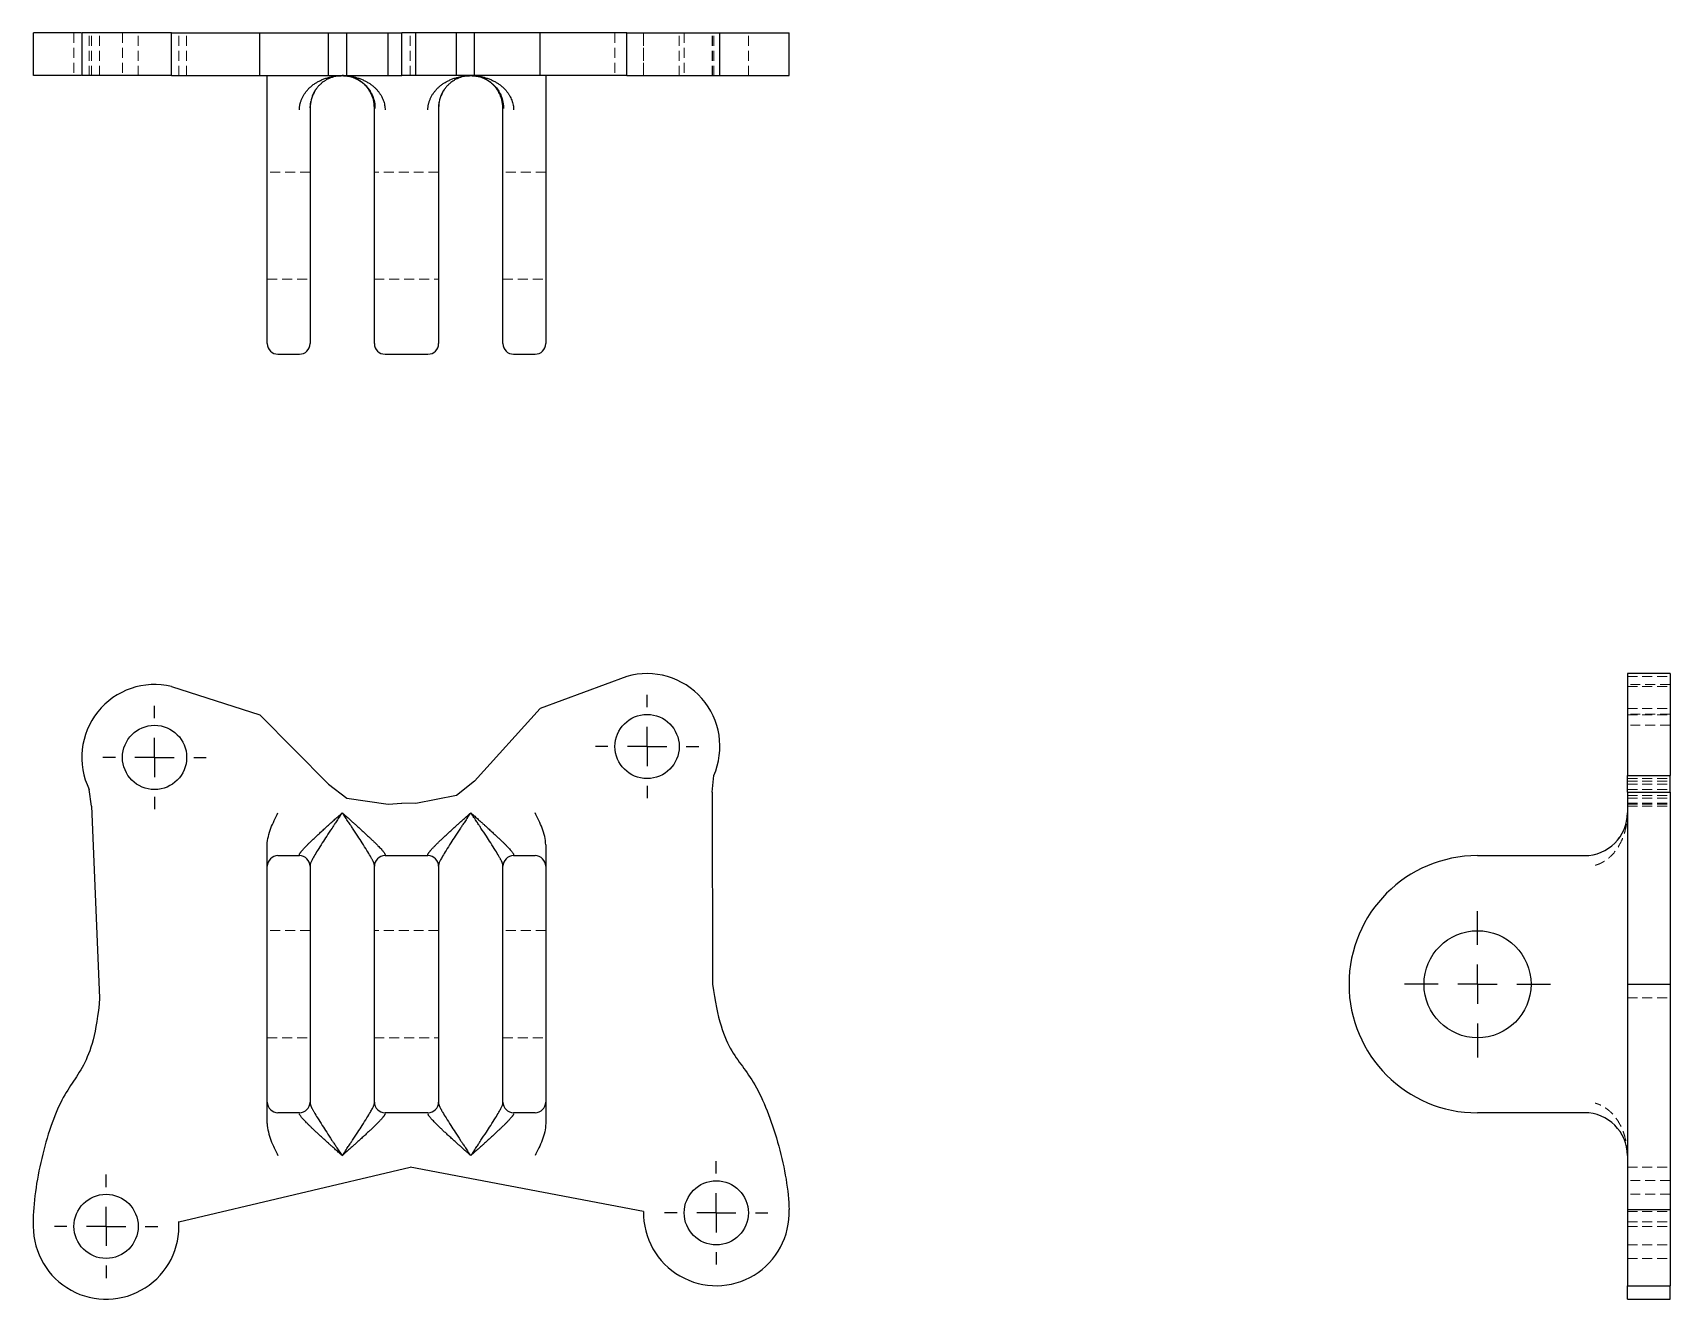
# Model space of a CAD drawing. Header units: millimetres. Extents: x 35 to 243, y 17 to 178.
import ezdxf

# ---------------------------------------------------------------- set-up
doc = ezdxf.new("R2010")
doc.units = ezdxf.units.MM
doc.linetypes.add('HIDDEN', pattern=[1.905, 1.27, -0.635])
doc.layers.add('10', color=7, linetype='Continuous')

# ---------------------------------------------------------------- blocks, each defined once
blk = doc.blocks.new('SW_CENTERMARKSYMBOL_0')
at = {"layer": '10', "color": 0}
for p, q in [((0, 5), (0, 6.59)), ((0, 0), (0, 2.5)), ((-5, 0), (-6.59, 0)), ((0, 0), (-2.5, 0)), ((0, 0), (0, -2.5)), ((0, 0), (2.5, 0)), ((5, 0), (6.59, 0)), ((0, -5), (0, -6.59))]:
    blk.add_line(p, q, dxfattribs=at)
blk = doc.blocks.new('SW_CENTERMARKSYMBOL_1')
at = {"layer": '10', "color": 0}
for p, q in [((0, 5), (0, 6.59)), ((0, 0), (0, 2.5)), ((-5, 0), (-6.59, 0)), ((0, 0), (-2.5, 0)), ((0, 0), (0, -2.5)), ((0, 0), (2.5, 0)), ((5, 0), (6.59, 0)), ((0, -5), (0, -6.59))]:
    blk.add_line(p, q, dxfattribs=at)
blk = doc.blocks.new('SW_CENTERMARKSYMBOL_2')
at = {"layer": '10', "color": 0}
for p, q in [((0, 5), (0, 6.59)), ((0, 0), (0, 2.5)), ((-5, 0), (-6.59, 0)), ((0, 0), (-2.5, 0)), ((0, 0), (0, -2.5)), ((0, 0), (2.5, 0)), ((5, 0), (6.59, 0)), ((0, -5), (0, -6.59))]:
    blk.add_line(p, q, dxfattribs=at)
blk = doc.blocks.new('SW_CENTERMARKSYMBOL_3')
at = {"layer": '10', "color": 0}
for p, q in [((0, 5), (0, 6.59)), ((0, 0), (0, 2.5)), ((-5, 0), (-6.59, 0)), ((0, 0), (-2.5, 0)), ((0, 0), (0, -2.5)), ((0, 0), (2.5, 0)), ((5, 0), (6.59, 0)), ((0, -5), (0, -6.59))]:
    blk.add_line(p, q, dxfattribs=at)
blk = doc.blocks.new('SW_CENTERMARKSYMBOL_4')
at = {"layer": '10', "color": 0}
for p, q in [((0, 5), (0, 9.32)), ((0, 0), (0, 2.5)), ((-5, 0), (-9.32, 0)), ((0, 0), (-2.5, 0)), ((0, 0), (0, -2.5)), ((0, 0), (2.5, 0)), ((5, 0), (9.32, 0)), ((0, -5), (0, -9.32))]:
    blk.add_line(p, q, dxfattribs=at)

msp = doc.modelspace()

# ---------------------------------------------------------------- linework, layer by layer
at = {"color": 7, "linetype": 'HIDDEN', "lineweight": 18}
for p, q in [((34.83, 173.01), (34.83, 178.47)), ((40.02, 178.47), (40.02, 173.01)), ((41.96, 173.01), (41.96, 178.47)), ((42.25, 173.01), (42.25, 178.47)), ((43.3, 173.01), (43.3, 178.47)), ((46.2, 178.47), (46.2, 173.01)), ((48.21, 173.01), (48.21, 178.47)), ((53.38, 173.01), (53.38, 178.47)), ((53.4, 173.01), (53.4, 178.47)), ((54.39, 173.01), (54.39, 178.47)), ((82.86, 173.01), (82.86, 178.47)), ((108.97, 178.47), (108.97, 173.01)), ((112.61, 173.01), (112.61, 178.47)), ((112.61, 178.47), (112.61, 173.01)), ((117.16, 173.01), (117.16, 178.47)), ((117.8, 178.47), (117.8, 173.01)), ((121.38, 173.01), (121.38, 178.47)), ((121.42, 173.01), (121.42, 178.47)), ((121.58, 173.01), (121.58, 178.47)), ((125.99, 173.01), (125.99, 178.47)), ((71.77, 172.21), (71.72, 172.16)), ((88.15, 172.21), (88.1, 172.16)), ((70.12, 160.73), (64.66, 160.73)), ((86.5, 160.73), (78.31, 160.73)), ((100.15, 160.73), (94.69, 160.73)), ((64.66, 147.08), (70.12, 147.08)), ((78.31, 147.08), (86.5, 147.08)), ((94.69, 147.08), (100.15, 147.08)), ((238.01, 96.48), (243.47, 96.48)), ((243.47, 95.45), (238.01, 95.45)), ((238.01, 95.19), (243.47, 95.19)), ((238.01, 92.4), (243.47, 92.4)), ((243.47, 91.66), (238.01, 91.66)), ((238.01, 91.61), (243.47, 91.61)), ((243.47, 90.27), (238.01, 90.27)), ((238.01, 83.47), (243.47, 83.47)), ((238.01, 83.16), (243.47, 83.16)), ((238.01, 82.75), (243.47, 82.75)), ((238.01, 82.09), (243.47, 82.09)), ((238.01, 82.08), (243.47, 82.08)), ((238.01, 81.31), (243.47, 81.31)), ((238.01, 81), (243.47, 81)), ((238.01, 80.35), (243.47, 80.35)), ((238.01, 80.3), (243.47, 80.3)), ((238.01, 80.22), (243.47, 80.22)), ((238.01, 79.98), (243.47, 79.98)), ((70.12, 64.11), (64.66, 64.11)), ((86.5, 64.11), (78.31, 64.11)), ((100.15, 64.11), (94.69, 64.11)), ((238.01, 55.55), (243.47, 55.55)), ((64.66, 50.46), (70.12, 50.46)), ((78.31, 50.46), (86.5, 50.46)), ((94.69, 50.46), (100.15, 50.46)), ((238.01, 33.96), (243.47, 33.96)), ((243.47, 32.26), (238.01, 32.26)), ((243.47, 30.53), (238.01, 30.53)), ((238.01, 28.35), (243.47, 28.35)), ((238.01, 27.03), (243.47, 27.03)), ((238.01, 26.44), (243.47, 26.44)), ((238.01, 24.07), (243.47, 24.07)), ((238.01, 22.34), (243.47, 22.34))]:
    msp.add_line(p, q, dxfattribs=at)
at = {"color": 7, "linetype": 'Continuous', "lineweight": 25}
for p, q in [((41.02, 178.47), (41.02, 173.01)), ((52.47, 178.47), (41.02, 178.47)), ((52.47, 173.01), (52.47, 178.47)), ((52.47, 178.47), (63.71, 178.47)), ((63.71, 173.01), (63.71, 178.47)), ((63.71, 178.47), (72.45, 178.47)), ((72.45, 173.01), (72.45, 178.47)), ((72.45, 178.47), (74.82, 178.47)), ((74.82, 173.01), (74.82, 178.47)), ((74.82, 178.47), (80.06, 178.47)), ((80.06, 173.01), (80.06, 178.47)), ((80.06, 178.47), (81.83, 178.47)), ((81.83, 173.01), (81.83, 178.47)), ((83.6, 178.47), (81.83, 178.47)), ((83.6, 173.01), (83.6, 178.47)), ((88.8, 178.47), (83.6, 178.47)), ((88.8, 173.01), (88.8, 178.47)), ((91.09, 178.47), (88.8, 178.47)), ((91.09, 173.01), (91.09, 178.47)), ((99.43, 178.47), (91.09, 178.47)), ((99.43, 173.01), (99.43, 178.47)), ((110.49, 178.47), (99.43, 178.47)), ((110.49, 173.01), (110.49, 178.47)), ((110.49, 178.47), (122.35, 178.47)), ((122.35, 173.01), (122.35, 178.47)), ((131.17, 173.01), (131.17, 178.47)), ((131.18, 173.01), (131.18, 178.47)), ((52.47, 173.01), (41.02, 173.01)), ((52.47, 173.01), (63.71, 173.01)), ((63.71, 173.01), (72.45, 173.01)), ((64.66, 167.55), (64.66, 173.01)), ((72.45, 173.01), (74.82, 173.01)), ((74.32, 173.01), (74.22, 173.01)), ((75.37, 172.83), (74.4, 173.01)), ((74.82, 173.01), (80.06, 173.01)), ((80.06, 173.01), (81.83, 173.01)), ((83.6, 173.01), (81.83, 173.01)), ((88.8, 173.01), (83.6, 173.01)), ((91.09, 173.01), (88.8, 173.01)), ((90.69, 173.01), (90.6, 173.01)), ((91.75, 172.83), (90.78, 173.01)), ((99.43, 173.01), (91.09, 173.01)), ((110.49, 173.01), (99.43, 173.01)), ((100.15, 173.01), (100.15, 167.55)), ((110.49, 173.01), (122.35, 173.01)), ((64.66, 153.91), (64.66, 167.55)), ((70.12, 168.92), (70.12, 167.55)), ((70.12, 167.55), (70.12, 153.91)), ((78.31, 167.55), (78.31, 168.92)), ((78.31, 153.91), (78.31, 167.55)), ((86.5, 168.92), (86.5, 167.55)), ((86.5, 167.55), (86.5, 153.91)), ((94.69, 167.55), (94.69, 168.92)), ((94.69, 153.91), (94.69, 167.55)), ((100.15, 167.55), (100.15, 153.91)), ((64.66, 138.89), (64.66, 153.91)), ((70.12, 153.91), (70.12, 138.89)), ((78.31, 138.89), (78.31, 153.91)), ((86.5, 153.91), (86.5, 138.89)), ((94.69, 138.89), (94.69, 153.91)), ((100.15, 153.91), (100.15, 138.89)), ((66.03, 137.53), (68.76, 137.53)), ((79.68, 137.53), (85.14, 137.53)), ((96.06, 137.53), (98.79, 137.53)), ((110.49, 96.48), (99.43, 92.4)), ((243.47, 96.84), (238.01, 96.84)), ((238.01, 96.84), (238.01, 83.86)), ((243.47, 96.84), (243.47, 83.86)), ((52.47, 95.19), (63.71, 91.61)), ((99.43, 92.4), (91.09, 83.16)), ((63.71, 91.61), (72.45, 82.75)), ((121.38, 81.73), (121.58, 83.86)), ((238.01, 83.86), (243.47, 83.86)), ((238.01, 81.73), (238.01, 83.86)), ((243.47, 81.73), (243.47, 83.86)), ((42.25, 79.98), (41.96, 82.09)), ((72.45, 82.75), (74.82, 81)), ((91.09, 83.16), (88.8, 81.31)), ((121.38, 81.73), (121.42, 57.29)), ((238.01, 81.73), (243.47, 81.73)), ((238.01, 81.73), (238.01, 57.29)), ((243.47, 81.73), (243.47, 57.29)), ((42.25, 79.98), (43.3, 55.55)), ((74.82, 81), (80.06, 80.22)), ((80.06, 80.22), (81.83, 80.35)), ((83.6, 80.3), (81.83, 80.35)), ((88.8, 81.31), (83.6, 80.3)), ((64.66, 72.3), (64.66, 75.03)), ((66.03, 73.66), (68.76, 73.66)), ((79.68, 73.66), (85.14, 73.66)), ((96.06, 73.66), (98.79, 73.66)), ((100.15, 75.03), (100.15, 72.3)), ((218.91, 73.66), (232.55, 73.66)), ((233.65, 73.77), (233.93, 73.86)), ((64.66, 42.27), (64.66, 72.3)), ((70.12, 72.43), (70.12, 72.3)), ((70.12, 72.3), (70.12, 42.27)), ((78.31, 72.3), (78.31, 72.43)), ((78.31, 42.27), (78.31, 72.3)), ((86.5, 72.43), (86.5, 72.3)), ((86.5, 72.3), (86.5, 42.27)), ((94.69, 72.3), (94.69, 72.43)), ((94.69, 42.27), (94.69, 72.3)), ((100.15, 72.3), (100.15, 42.27)), ((238.01, 57.29), (243.47, 57.29)), ((64.66, 39.54), (64.66, 42.27)), ((70.12, 42.27), (70.12, 42.13)), ((78.31, 42.13), (78.31, 42.27)), ((86.5, 42.27), (86.5, 42.13)), ((94.69, 42.13), (94.69, 42.27)), ((100.15, 42.27), (100.15, 39.54)), ((68.76, 40.9), (66.03, 40.9)), ((85.14, 40.9), (79.68, 40.9)), ((98.79, 40.9), (96.06, 40.9)), ((232.55, 40.9), (218.91, 40.9)), ((237.16, 38.38), (237.05, 38.54)), ((53.38, 27.03), (82.86, 33.96)), ((112.61, 28.35), (82.86, 33.96)), ((238.01, 28.57), (243.47, 28.57)), ((238.01, 28.57), (238.01, 18.88)), ((243.47, 28.57), (243.47, 18.88)), ((238.01, 18.88), (243.47, 18.88)), ((238.01, 17.16), (238.01, 18.88)), ((243.47, 17.16), (243.47, 18.88)), ((238.01, 17.16), (243.47, 17.16))]:
    msp.add_line(p, q, dxfattribs=at)
at = {"color": 7, "linetype": 'HIDDEN', "lineweight": 18, "flags": 128}
for points in [[(70.6, 170.84), (70.56, 170.77), (70.56, 170.76), (70.56, 170.76), (70.56, 170.76), (70.56, 170.76), (70.56, 170.76), (70.56, 170.76), (70.56, 170.76), (70.56, 170.76), (70.56, 170.76)], [(86.98, 170.84), (86.94, 170.77), (86.94, 170.76), (86.94, 170.76), (86.94, 170.76), (86.94, 170.76), (86.94, 170.76), (86.94, 170.76), (86.94, 170.76), (86.94, 170.76), (86.94, 170.76)]]:
    msp.add_lwpolyline(points, dxfattribs=at)
at = {"color": 7, "linetype": 'Continuous', "lineweight": 25}
for centre, radius in [((50.3, 86.17), 4.09), ((113.07, 87.56), 4.09), ((218.91, 57.28), 6.82), ((121.89, 28.16), 4.09), ((44.12, 26.44), 4.09)]:
    msp.add_circle(centre, radius, dxfattribs=at)
for centre, radius, start, end in [((66.03, 138.89), 1.36, 180, 270), ((68.76, 138.89), 1.36, 270, 0), ((79.68, 138.89), 1.36, 180, 270), ((85.14, 138.89), 1.36, 270, 0), ((96.06, 138.89), 1.36, 180, 270), ((98.79, 138.89), 1.36, 270, 0), ((113.07, 87.56), 9.28, 336.4656, 106.1009), ((50.3, 86.17), 9.28, 76.4405, 206.0757), ((232.55, 79.12), 5.46, 270, 0), ((66.03, 72.3), 1.36, 90, 180), ((68.76, 72.3), 1.36, 0, 90), ((79.68, 72.3), 1.36, 90, 180), ((85.14, 72.3), 1.36, 0, 90), ((96.06, 72.3), 1.36, 90, 180), ((98.79, 72.3), 1.36, 0, 90), ((218.91, 57.28), 16.38, 90, 270), ((66.03, 42.27), 1.36, 180, 270), ((68.76, 42.27), 1.36, 270, 0), ((79.68, 42.27), 1.36, 180, 270), ((85.14, 42.27), 1.36, 270, 0), ((96.06, 42.27), 1.36, 180, 270), ((98.79, 42.27), 1.36, 270, 0), ((232.55, 35.45), 5.46, 0, 90), ((121.89, 28.16), 9.28, 178.8602, 2.5414), ((44.12, 26.44), 9.28, 180, 3.6811)]:
    msp.add_arc(centre, radius, start, end, dxfattribs=at)
for points, knots in [([(34.83, 178.47), (34.83, 177.87), (34.83, 176.66), (34.83, 174.83), (34.83, 173.62), (34.83, 173.01)], [0, 0, 0, 0, 0.334116, 0.666222, 1, 1, 1, 1]), ([(40.94, 178.47), (40.66, 178.47), (40, 178.47), (38.89, 178.47), (37.86, 178.47), (37.06, 178.47), (36.35, 178.47), (35.73, 178.47), (35.24, 178.47), (34.88, 178.47), (34.86, 178.47), (34.85, 178.47)], [0, 0, 0, 0, 0.074474, 0.181773, 0.288901, 0.399328, 0.509809, 0.637412, 0.765011, 0.895058, 1, 1, 1, 1]), ([(122.4, 178.47), (122.44, 178.47), (122.63, 178.47), (123.12, 178.47), (123.97, 178.47), (125.14, 178.47), (126.36, 178.47), (127.48, 178.47), (128.38, 178.47), (129.19, 178.47), (129.92, 178.47), (130.53, 178.47), (131.01, 178.47), (131.12, 178.47), (131.17, 178.47)], [0, 0, 0, 0, 0.01686, 0.088925, 0.159985, 0.232161, 0.318841, 0.405384, 0.49459, 0.583841, 0.686925, 0.790004, 0.895061, 1, 1, 1, 1]), ([(40.94, 173.01), (40.66, 173.01), (40, 173.01), (38.89, 173.01), (37.86, 173.01), (37.06, 173.01), (36.35, 173.01), (35.73, 173.01), (35.24, 173.01), (34.88, 173.01), (34.86, 173.01), (34.85, 173.01)], [0, 0, 0, 0, 0.0744717, 0.1817675, 0.2888931, 0.3993162, 0.5097941, 0.6373941, 0.7649894, 0.8950324, 1, 1, 1, 1]), ([(68.76, 168.65), (68.76, 168.7), (68.76, 168.81), (68.77, 168.98), (68.8, 169.15), (68.83, 169.32), (68.86, 169.49), (68.91, 169.65), (68.96, 169.82), (69.03, 169.99), (69.1, 170.15), (69.18, 170.32), (69.27, 170.48), (69.37, 170.64), (69.47, 170.79), (69.59, 170.95), (69.71, 171.1), (69.84, 171.25), (69.98, 171.4), (70.13, 171.54), (70.28, 171.67), (70.45, 171.81), (70.62, 171.93), (70.86, 172.09), (71.17, 172.27), (71.56, 172.47), (72, 172.64), (72.4, 172.77), (72.8, 172.87), (73.2, 172.94), (73.68, 173), (74.03, 173.01), (74.22, 173.01)], [0, 0, 0, 0, 0.018021, 0.036277, 0.054809, 0.073656, 0.092858, 0.112448, 0.132462, 0.15293, 0.173883, 0.195347, 0.217349, 0.239912, 0.263058, 0.286807, 0.311179, 0.336191, 0.361859, 0.388199, 0.415223, 0.442945, 0.471377, 0.500529, 0.556669, 0.616966, 0.681458, 0.750172, 0.79488, 0.851419, 0.919793, 1, 1, 1, 1]), ([(73.81, 172.99), (73.74, 172.98), (73.57, 172.97), (73.34, 172.92), (73.11, 172.86), (72.86, 172.78), (72.57, 172.67), (72.24, 172.51), (71.95, 172.33), (71.65, 172.11), (71.36, 171.86), (71.07, 171.55), (70.83, 171.23), (70.53, 170.73), (70.21, 170.01), (70.15, 169.27), (70.12, 168.92)], [0, 0, 0, 0, 0.047246, 0.101386, 0.148092, 0.187365, 0.262476, 0.332687, 0.398019, 0.458498, 0.534186, 0.604508, 0.66959, 0.729591, 0.873873, 1, 1, 1, 1]), ([(74.22, 173.01), (74.44, 173), (74.89, 172.98), (75.54, 172.82), (76.16, 172.56), (76.74, 172.2), (77.26, 171.75), (77.7, 171.2), (78.05, 170.58), (78.3, 169.84), (78.39, 169.23), (78.38, 168.87), (78.38, 168.83)], [0, 0, 0, 0, 0.11956, 0.238476, 0.35556, 0.469715, 0.580097, 0.685633, 0.784771, 0.876694, 0.988856, 1, 1, 1, 1]), ([(74.22, 173.01), (74.31, 173.01), (74.48, 173.01), (74.72, 173), (74.95, 172.98), (75.16, 172.95), (75.36, 172.92), (75.54, 172.89), (75.7, 172.85), (75.84, 172.82), (76.09, 172.75), (76.44, 172.64), (76.87, 172.47), (77.27, 172.27), (77.63, 172.06), (77.96, 171.83), (78.26, 171.59), (78.53, 171.33), (78.77, 171.06), (78.98, 170.77), (79.17, 170.48), (79.32, 170.19), (79.45, 169.88), (79.55, 169.58), (79.62, 169.27), (79.67, 168.96), (79.67, 168.75), (79.68, 168.65)], [0, 0, 0, 0, 0.037103, 0.071871, 0.104303, 0.134401, 0.162164, 0.187592, 0.210685, 0.231444, 0.249869, 0.318553, 0.383038, 0.443352, 0.499531, 0.552421, 0.60292, 0.651102, 0.697054, 0.740876, 0.78268, 0.8226, 0.860786, 0.897412, 0.932673, 0.966788, 1, 1, 1, 1]), ([(75.42, 172.83), (75.34, 172.85), (75.12, 172.92), (74.72, 172.99), (74.4, 173.01), (74.22, 173.01)], [0, 0, 0, 0, 0.192994, 0.555012, 1, 1, 1, 1]), ([(78.31, 168.92), (78.29, 169.27), (78.25, 169.74), (78.09, 170.26), (77.96, 170.58), (77.8, 170.91), (77.6, 171.23), (77.36, 171.55), (77.08, 171.86), (76.8, 172.1), (76.55, 172.29), (76.32, 172.44), (76.1, 172.56), (75.96, 172.62), (75.9, 172.65)], [0, 0, 0, 0, 0.171846, 0.234435, 0.300084, 0.36905, 0.450759, 0.539429, 0.635275, 0.738469, 0.803831, 0.873443, 0.947325, 1, 1, 1, 1]), ([(85.14, 168.65), (85.14, 168.7), (85.14, 168.81), (85.15, 168.98), (85.17, 169.15), (85.2, 169.32), (85.24, 169.49), (85.29, 169.65), (85.34, 169.82), (85.41, 169.99), (85.48, 170.15), (85.56, 170.32), (85.65, 170.48), (85.74, 170.64), (85.85, 170.79), (85.96, 170.95), (86.09, 171.1), (86.22, 171.25), (86.36, 171.4), (86.5, 171.54), (86.66, 171.67), (86.83, 171.81), (87, 171.93), (87.23, 172.09), (87.55, 172.27), (87.94, 172.47), (88.38, 172.64), (88.78, 172.77), (89.18, 172.87), (89.57, 172.94), (90.06, 173), (90.41, 173.01), (90.6, 173.01)], [0, 0, 0, 0, 0.018021, 0.036277, 0.054809, 0.073656, 0.092858, 0.112448, 0.132462, 0.15293, 0.173883, 0.195347, 0.217349, 0.239912, 0.263058, 0.286807, 0.311179, 0.336191, 0.361859, 0.388199, 0.415223, 0.442945, 0.471377, 0.500529, 0.556669, 0.616966, 0.681458, 0.750172, 0.79488, 0.851419, 0.919793, 1, 1, 1, 1]), ([(90.19, 172.99), (90.12, 172.98), (89.95, 172.97), (89.71, 172.92), (89.49, 172.86), (89.24, 172.78), (88.94, 172.67), (88.62, 172.51), (88.32, 172.33), (88.03, 172.11), (87.74, 171.86), (87.45, 171.55), (87.21, 171.23), (86.91, 170.73), (86.59, 170.01), (86.53, 169.27), (86.5, 168.92)], [0, 0, 0, 0, 0.047246, 0.101386, 0.148092, 0.187365, 0.262476, 0.332687, 0.398019, 0.458498, 0.534186, 0.604508, 0.66959, 0.729591, 0.873873, 1, 1, 1, 1]), ([(90.6, 173.01), (90.82, 173), (91.26, 172.98), (91.92, 172.82), (92.54, 172.56), (93.12, 172.2), (93.64, 171.75), (94.08, 171.2), (94.43, 170.58), (94.68, 169.84), (94.77, 169.23), (94.76, 168.87), (94.76, 168.83)], [0, 0, 0, 0, 0.11956, 0.238476, 0.35556, 0.469715, 0.580097, 0.685633, 0.784771, 0.876694, 0.988856, 1, 1, 1, 1]), ([(90.6, 173.01), (90.68, 173.01), (90.85, 173.01), (91.1, 173), (91.33, 172.98), (91.54, 172.95), (91.74, 172.92), (91.91, 172.89), (92.08, 172.85), (92.22, 172.82), (92.47, 172.75), (92.82, 172.64), (93.25, 172.47), (93.65, 172.27), (94.01, 172.06), (94.34, 171.83), (94.64, 171.59), (94.91, 171.33), (95.15, 171.06), (95.36, 170.77), (95.55, 170.48), (95.7, 170.19), (95.83, 169.88), (95.93, 169.58), (96, 169.27), (96.05, 168.96), (96.05, 168.75), (96.06, 168.65)], [0, 0, 0, 0, 0.037103, 0.071871, 0.104303, 0.134401, 0.162164, 0.187592, 0.210685, 0.231444, 0.249869, 0.318553, 0.383038, 0.443352, 0.499531, 0.552421, 0.60292, 0.651102, 0.697054, 0.740876, 0.78268, 0.8226, 0.860786, 0.897412, 0.932673, 0.966788, 1, 1, 1, 1]), ([(91.8, 172.83), (91.72, 172.85), (91.5, 172.92), (91.1, 172.99), (90.78, 173.01), (90.6, 173.01)], [0, 0, 0, 0, 0.192994, 0.555012, 1, 1, 1, 1]), ([(94.69, 168.92), (94.67, 169.27), (94.63, 169.74), (94.47, 170.26), (94.34, 170.58), (94.18, 170.91), (93.98, 171.23), (93.74, 171.55), (93.46, 171.86), (93.18, 172.1), (92.93, 172.29), (92.7, 172.44), (92.48, 172.56), (92.33, 172.62), (92.27, 172.65)], [0, 0, 0, 0, 0.1718459, 0.2344347, 0.3000843, 0.3690501, 0.4507595, 0.5394291, 0.6352751, 0.7384686, 0.8038309, 0.8734431, 0.9473246, 1, 1, 1, 1]), ([(122.4, 173.01), (122.44, 173.01), (122.63, 173.01), (123.12, 173.01), (123.97, 173.01), (125.14, 173.01), (126.36, 173.01), (127.48, 173.01), (128.38, 173.01), (129.19, 173.01), (129.92, 173.01), (130.53, 173.01), (131.01, 173.01), (131.12, 173.01), (131.17, 173.01)], [0, 0, 0, 0, 0.01686, 0.088925, 0.159985, 0.232161, 0.318841, 0.405384, 0.49459, 0.583841, 0.686925, 0.790004, 0.895061, 1, 1, 1, 1]), ([(77.88, 170.76), (77.88, 170.76), (77.88, 170.76), (77.88, 170.76), (77.88, 170.76), (77.88, 170.76), (77.88, 170.76), (77.87, 170.76), (77.87, 170.77), (77.86, 170.8), (77.84, 170.82), (77.84, 170.84)], [0, 0, 0, 0, 0.000118, 0.000213, 0.000344, 0.001255, 0.002807, 0.015298, 0.107941, 0.336446, 1, 1, 1, 1]), ([(64.66, 75.03), (64.66, 75.39), (64.72, 75.75), (64.88, 76.46), (64.99, 76.8), (65.25, 77.48), (65.4, 77.81), (65.7, 78.47), (65.87, 78.8), (66.03, 79.12)], [0, 0, 0, 0, 0.25, 0.25, 0.5, 0.5, 0.75, 0.75, 1, 1, 1, 1]), ([(68.76, 73.77), (68.76, 73.78), (68.76, 73.81), (68.77, 73.85), (68.8, 73.9), (68.83, 73.95), (68.86, 74.01), (68.91, 74.08), (68.96, 74.15), (69.03, 74.23), (69.1, 74.32), (69.18, 74.41), (69.27, 74.51), (69.37, 74.61), (69.47, 74.73), (69.59, 74.84), (69.71, 74.97), (69.84, 75.1), (69.98, 75.24), (70.13, 75.38), (70.28, 75.54), (70.45, 75.69), (70.62, 75.86), (70.86, 76.08), (71.17, 76.37), (71.56, 76.73), (72, 77.13), (72.4, 77.5), (72.8, 77.85), (73.2, 78.21), (73.68, 78.64), (74.03, 78.95), (74.22, 79.12)], [0, 0, 0, 0, 0.018021, 0.036277, 0.054809, 0.073656, 0.092858, 0.112448, 0.132462, 0.15293, 0.173883, 0.195347, 0.217349, 0.239912, 0.263058, 0.286807, 0.311179, 0.336191, 0.361859, 0.388199, 0.415223, 0.442945, 0.471377, 0.500529, 0.556669, 0.616966, 0.681458, 0.750172, 0.79488, 0.851419, 0.919793, 1, 1, 1, 1]), ([(74.22, 79.12), (74.15, 79.01), (74.01, 78.81), (73.81, 78.51), (73.62, 78.24), (73.45, 77.98), (73.3, 77.75), (73.16, 77.54), (73.03, 77.35), (72.72, 76.88), (72.26, 76.19), (71.64, 75.23), (71.09, 74.36), (70.71, 73.73), (70.49, 73.34), (70.38, 73.13), (70.29, 72.94), (70.21, 72.78), (70.16, 72.64), (70.13, 72.52), (70.13, 72.46), (70.12, 72.43)], [0, 0, 0, 0, 0.0405954, 0.0785111, 0.1137473, 0.1463041, 0.1761815, 0.2033798, 0.2278991, 0.2497397, 0.383751, 0.4997708, 0.6343645, 0.7496442, 0.789799, 0.8282904, 0.8652239, 0.900719, 0.9349103, 0.9679484, 1, 1, 1, 1]), ([(74.22, 79.12), (74.31, 79.04), (74.48, 78.89), (74.72, 78.67), (74.95, 78.47), (75.16, 78.28), (75.36, 78.1), (75.54, 77.94), (75.7, 77.8), (75.84, 77.67), (76.09, 77.44), (76.44, 77.13), (76.87, 76.73), (77.27, 76.37), (77.63, 76.03), (77.96, 75.72), (78.26, 75.44), (78.53, 75.17), (78.77, 74.93), (78.98, 74.71), (79.17, 74.51), (79.32, 74.33), (79.45, 74.18), (79.55, 74.05), (79.62, 73.93), (79.67, 73.84), (79.67, 73.79), (79.68, 73.77)], [0, 0, 0, 0, 0.037103, 0.071871, 0.104303, 0.134401, 0.162164, 0.187592, 0.210685, 0.231444, 0.249869, 0.318553, 0.383038, 0.443352, 0.499531, 0.552421, 0.60292, 0.651102, 0.697054, 0.740876, 0.78268, 0.8226, 0.860786, 0.897412, 0.932673, 0.966788, 1, 1, 1, 1]), ([(78.31, 72.43), (78.31, 72.45), (78.31, 72.48), (78.3, 72.54), (78.28, 72.61), (78.26, 72.68), (78.23, 72.77), (78.19, 72.86), (78.14, 72.96), (78.09, 73.07), (78.03, 73.18), (77.96, 73.31), (77.89, 73.44), (77.71, 73.76), (77.35, 74.36), (76.8, 75.23), (76.18, 76.19), (75.67, 76.94), (75.27, 77.56), (74.97, 78), (74.61, 78.53), (74.36, 78.92), (74.22, 79.12)], [0, 0, 0, 0, 0.018586, 0.037483, 0.056728, 0.076352, 0.096387, 0.116863, 0.137808, 0.159246, 0.181203, 0.203701, 0.226759, 0.250399, 0.365626, 0.500264, 0.616232, 0.750287, 0.796617, 0.853679, 0.921473, 1, 1, 1, 1]), ([(85.14, 73.77), (85.14, 73.78), (85.14, 73.81), (85.15, 73.85), (85.17, 73.9), (85.2, 73.95), (85.24, 74.01), (85.29, 74.08), (85.34, 74.15), (85.41, 74.23), (85.48, 74.32), (85.56, 74.41), (85.65, 74.51), (85.74, 74.61), (85.85, 74.73), (85.96, 74.84), (86.09, 74.97), (86.22, 75.1), (86.36, 75.24), (86.5, 75.38), (86.66, 75.54), (86.83, 75.69), (87, 75.86), (87.23, 76.08), (87.55, 76.37), (87.94, 76.73), (88.38, 77.13), (88.78, 77.5), (89.18, 77.85), (89.57, 78.21), (90.06, 78.64), (90.41, 78.95), (90.6, 79.12)], [0, 0, 0, 0, 0.018021, 0.036277, 0.054809, 0.073656, 0.092858, 0.112448, 0.132462, 0.15293, 0.173883, 0.195347, 0.217349, 0.239912, 0.263058, 0.286807, 0.311179, 0.336191, 0.361859, 0.388199, 0.415223, 0.442945, 0.471377, 0.500529, 0.556669, 0.616966, 0.681458, 0.750172, 0.79488, 0.851419, 0.919793, 1, 1, 1, 1]), ([(90.6, 79.12), (90.53, 79.01), (90.39, 78.81), (90.19, 78.51), (90, 78.24), (89.83, 77.98), (89.68, 77.75), (89.54, 77.54), (89.41, 77.35), (89.1, 76.88), (88.64, 76.19), (88.02, 75.23), (87.46, 74.36), (87.09, 73.73), (86.87, 73.34), (86.76, 73.13), (86.66, 72.94), (86.59, 72.78), (86.54, 72.64), (86.51, 72.52), (86.5, 72.46), (86.5, 72.43)], [0, 0, 0, 0, 0.0405954, 0.0785111, 0.1137473, 0.1463041, 0.1761815, 0.2033798, 0.2278991, 0.2497397, 0.383751, 0.4997708, 0.6343645, 0.7496442, 0.789799, 0.8282904, 0.8652239, 0.900719, 0.9349103, 0.9679484, 1, 1, 1, 1]), ([(90.6, 79.12), (90.68, 79.04), (90.85, 78.89), (91.1, 78.67), (91.33, 78.47), (91.54, 78.28), (91.74, 78.1), (91.91, 77.94), (92.08, 77.8), (92.22, 77.67), (92.47, 77.44), (92.82, 77.13), (93.25, 76.73), (93.65, 76.37), (94.01, 76.03), (94.34, 75.72), (94.64, 75.44), (94.91, 75.17), (95.15, 74.93), (95.36, 74.71), (95.55, 74.51), (95.7, 74.33), (95.83, 74.18), (95.93, 74.05), (96, 73.93), (96.05, 73.84), (96.05, 73.79), (96.06, 73.77)], [0, 0, 0, 0, 0.037103, 0.071871, 0.104303, 0.134401, 0.162164, 0.187592, 0.210685, 0.231444, 0.249869, 0.318553, 0.383038, 0.443352, 0.499531, 0.552421, 0.60292, 0.651102, 0.697054, 0.740876, 0.78268, 0.8226, 0.860786, 0.897412, 0.932673, 0.966788, 1, 1, 1, 1]), ([(94.69, 72.43), (94.69, 72.45), (94.69, 72.48), (94.68, 72.54), (94.66, 72.61), (94.64, 72.68), (94.6, 72.77), (94.57, 72.86), (94.52, 72.96), (94.47, 73.07), (94.41, 73.18), (94.34, 73.31), (94.27, 73.44), (94.09, 73.76), (93.73, 74.36), (93.18, 75.23), (92.56, 76.19), (92.05, 76.94), (91.64, 77.56), (91.35, 78), (90.99, 78.53), (90.73, 78.92), (90.6, 79.12)], [0, 0, 0, 0, 0.018586, 0.037483, 0.056728, 0.076352, 0.096387, 0.116863, 0.137808, 0.159246, 0.181203, 0.203701, 0.226759, 0.250399, 0.365626, 0.500264, 0.616232, 0.750287, 0.796617, 0.853679, 0.921473, 1, 1, 1, 1]), ([(100.15, 75.03), (100.15, 75.39), (100.1, 75.75), (99.94, 76.46), (99.82, 76.8), (99.57, 77.48), (99.42, 77.81), (99.11, 78.47), (98.95, 78.8), (98.79, 79.12)], [0, 0, 0, 0, 0.25, 0.25, 0.5, 0.5, 0.75, 0.75, 1, 1, 1, 1]), ([(236.65, 75.52), (236.67, 75.53), (236.75, 75.63), (236.89, 75.8), (237, 75.95), (237.05, 76.03)], [0, 0, 0, 0, 0.116959, 0.550852, 1, 1, 1, 1]), ([(121.42, 57.29), (122.01, 52.78), (123.31, 49.32), (125.4, 46.61), (127.56, 43.51), (130.11, 36.74), (131.12, 30.96), (131.17, 28.57)], [0, 0, 0, 0, 0.25, 0.375, 0.5, 0.75, 1, 1, 1, 1]), ([(238.01, 57.29), (238.01, 52.78), (238.01, 49.32), (238.01, 46.61), (238.01, 43.51), (238.01, 36.74), (238.01, 30.96), (238.01, 28.57)], [0, 0, 0, 0, 0.25, 0.375, 0.5, 0.75, 1, 1, 1, 1]), ([(243.47, 57.29), (243.47, 52.78), (243.47, 49.32), (243.47, 46.61), (243.47, 43.51), (243.47, 36.74), (243.47, 30.96), (243.47, 28.57)], [0, 0, 0, 0, 0.25, 0.375, 0.5, 0.75, 1, 1, 1, 1]), ([(43.3, 55.55), (42.91, 51.03), (41.76, 47.51), (39.8, 44.72), (37.77, 41.52), (35.53, 34.64), (34.77, 28.82), (34.83, 26.44)], [0, 0, 0, 0, 0.25, 0.375, 0.5, 0.75, 1, 1, 1, 1]), ([(70.12, 42.13), (70.12, 42.12), (70.13, 42.08), (70.14, 42.02), (70.15, 41.96), (70.18, 41.88), (70.21, 41.8), (70.25, 41.71), (70.29, 41.61), (70.35, 41.5), (70.41, 41.38), (70.47, 41.26), (70.55, 41.13), (70.73, 40.8), (71.09, 40.21), (71.64, 39.34), (72.26, 38.38), (72.76, 37.62), (73.17, 37.01), (73.47, 36.56), (73.82, 36.03), (74.08, 35.65), (74.22, 35.45)], [0, 0, 0, 0, 0.018586, 0.037483, 0.056728, 0.076352, 0.096387, 0.116863, 0.137808, 0.159246, 0.181203, 0.203701, 0.226759, 0.250399, 0.365626, 0.500264, 0.616232, 0.750287, 0.796617, 0.853679, 0.921473, 1, 1, 1, 1]), ([(74.22, 35.45), (74.29, 35.55), (74.43, 35.76), (74.63, 36.05), (74.81, 36.33), (74.98, 36.58), (75.14, 36.82), (75.28, 37.03), (75.41, 37.22), (75.72, 37.69), (76.18, 38.38), (76.8, 39.34), (77.35, 40.21), (77.73, 40.84), (77.94, 41.22), (78.06, 41.43), (78.15, 41.62), (78.22, 41.79), (78.27, 41.93), (78.31, 42.04), (78.31, 42.1), (78.31, 42.13)], [0, 0, 0, 0, 0.040595, 0.078511, 0.113747, 0.146304, 0.176182, 0.20338, 0.227899, 0.24974, 0.383751, 0.499771, 0.634364, 0.749644, 0.789799, 0.82829, 0.865224, 0.900719, 0.93491, 0.967948, 1, 1, 1, 1]), ([(86.5, 42.13), (86.5, 42.12), (86.5, 42.08), (86.51, 42.02), (86.53, 41.96), (86.56, 41.88), (86.59, 41.8), (86.63, 41.71), (86.67, 41.61), (86.72, 41.5), (86.78, 41.38), (86.85, 41.26), (86.92, 41.13), (87.11, 40.8), (87.46, 40.21), (88.02, 39.34), (88.64, 38.38), (89.14, 37.62), (89.55, 37.01), (89.85, 36.56), (90.2, 36.03), (90.46, 35.65), (90.6, 35.45)], [0, 0, 0, 0, 0.018586, 0.037483, 0.056728, 0.076352, 0.096387, 0.116863, 0.137808, 0.159246, 0.181203, 0.203701, 0.226759, 0.250399, 0.365626, 0.500264, 0.616232, 0.750287, 0.796617, 0.853679, 0.921473, 1, 1, 1, 1]), ([(90.6, 35.45), (90.67, 35.55), (90.81, 35.76), (91.01, 36.05), (91.19, 36.33), (91.36, 36.58), (91.52, 36.82), (91.66, 37.03), (91.78, 37.22), (92.09, 37.69), (92.56, 38.38), (93.18, 39.34), (93.73, 40.21), (94.11, 40.84), (94.32, 41.22), (94.44, 41.43), (94.53, 41.62), (94.6, 41.79), (94.65, 41.93), (94.69, 42.04), (94.69, 42.1), (94.69, 42.13)], [0, 0, 0, 0, 0.0405954, 0.0785111, 0.1137473, 0.1463041, 0.1761815, 0.2033798, 0.2278991, 0.2497397, 0.383751, 0.4997708, 0.6343645, 0.7496442, 0.789799, 0.8282904, 0.8652239, 0.900719, 0.9349103, 0.9679484, 1, 1, 1, 1]), ([(74.22, 35.45), (74.13, 35.52), (73.96, 35.68), (73.72, 35.9), (73.49, 36.1), (73.27, 36.29), (73.08, 36.47), (72.9, 36.63), (72.74, 36.77), (72.59, 36.9), (72.34, 37.12), (72, 37.44), (71.56, 37.83), (71.17, 38.2), (70.81, 38.53), (70.48, 38.84), (70.18, 39.13), (69.91, 39.39), (69.67, 39.64), (69.45, 39.86), (69.27, 40.06), (69.11, 40.23), (68.98, 40.39), (68.88, 40.52), (68.81, 40.63), (68.77, 40.73), (68.76, 40.77), (68.76, 40.79)], [0, 0, 0, 0, 0.037103, 0.071871, 0.104303, 0.134401, 0.162164, 0.187592, 0.210685, 0.231444, 0.249869, 0.318553, 0.383038, 0.443352, 0.499531, 0.552421, 0.60292, 0.651102, 0.697054, 0.740876, 0.78268, 0.8226, 0.860786, 0.897412, 0.932673, 0.966788, 1, 1, 1, 1]), ([(79.68, 40.79), (79.68, 40.78), (79.68, 40.76), (79.66, 40.72), (79.64, 40.67), (79.61, 40.61), (79.57, 40.55), (79.53, 40.49), (79.47, 40.41), (79.41, 40.33), (79.34, 40.25), (79.26, 40.16), (79.17, 40.06), (79.07, 39.95), (78.96, 39.84), (78.85, 39.72), (78.73, 39.6), (78.6, 39.46), (78.46, 39.33), (78.31, 39.18), (78.15, 39.03), (77.99, 38.87), (77.82, 38.71), (77.58, 38.49), (77.27, 38.2), (76.87, 37.83), (76.44, 37.44), (76.03, 37.07), (75.64, 36.72), (75.24, 36.36), (74.76, 35.93), (74.41, 35.61), (74.22, 35.45)], [0, 0, 0, 0, 0.018021, 0.036277, 0.054809, 0.073656, 0.092858, 0.112448, 0.132462, 0.15293, 0.173883, 0.195347, 0.217349, 0.239912, 0.263058, 0.286807, 0.311179, 0.336191, 0.361859, 0.388199, 0.415223, 0.442945, 0.471377, 0.500529, 0.556669, 0.616966, 0.681458, 0.750172, 0.79488, 0.851419, 0.919793, 1, 1, 1, 1]), ([(90.6, 35.45), (90.51, 35.52), (90.34, 35.68), (90.09, 35.9), (89.86, 36.1), (89.65, 36.29), (89.46, 36.47), (89.28, 36.63), (89.12, 36.77), (88.97, 36.9), (88.72, 37.12), (88.38, 37.44), (87.94, 37.83), (87.55, 38.2), (87.18, 38.53), (86.86, 38.84), (86.56, 39.13), (86.29, 39.39), (86.05, 39.64), (85.83, 39.86), (85.65, 40.06), (85.49, 40.23), (85.36, 40.39), (85.26, 40.52), (85.19, 40.63), (85.15, 40.73), (85.14, 40.77), (85.14, 40.79)], [0, 0, 0, 0, 0.037103, 0.071871, 0.104303, 0.134401, 0.162164, 0.187592, 0.210685, 0.231444, 0.249869, 0.318553, 0.383038, 0.443352, 0.499531, 0.552421, 0.60292, 0.651102, 0.697054, 0.740876, 0.78268, 0.8226, 0.860786, 0.897412, 0.932673, 0.966788, 1, 1, 1, 1]), ([(96.06, 40.79), (96.06, 40.78), (96.05, 40.76), (96.04, 40.72), (96.02, 40.67), (95.99, 40.61), (95.95, 40.55), (95.91, 40.49), (95.85, 40.41), (95.79, 40.33), (95.71, 40.25), (95.63, 40.16), (95.55, 40.06), (95.45, 39.95), (95.34, 39.84), (95.23, 39.72), (95.11, 39.6), (94.98, 39.46), (94.84, 39.33), (94.69, 39.18), (94.53, 39.03), (94.37, 38.87), (94.19, 38.71), (93.96, 38.49), (93.65, 38.2), (93.25, 37.83), (92.82, 37.44), (92.41, 37.07), (92.02, 36.72), (91.62, 36.36), (91.14, 35.93), (90.79, 35.61), (90.6, 35.45)], [0, 0, 0, 0, 0.018021, 0.036277, 0.054809, 0.073656, 0.092858, 0.112448, 0.132462, 0.15293, 0.173883, 0.195347, 0.217349, 0.239912, 0.263058, 0.286807, 0.311179, 0.336191, 0.361859, 0.388199, 0.415223, 0.442945, 0.471377, 0.500529, 0.556669, 0.616966, 0.681458, 0.750172, 0.79488, 0.851419, 0.919793, 1, 1, 1, 1]), ([(64.66, 39.54), (64.66, 39.17), (64.72, 38.82), (64.88, 38.11), (64.99, 37.76), (65.25, 37.08), (65.4, 36.75), (65.7, 36.09), (65.87, 35.77), (66.03, 35.45)], [0, 0, 0, 0, 0.25, 0.25, 0.5, 0.5, 0.75, 0.75, 1, 1, 1, 1]), ([(100.15, 39.54), (100.15, 39.17), (100.1, 38.82), (99.94, 38.11), (99.82, 37.76), (99.57, 37.08), (99.42, 36.75), (99.11, 36.09), (98.95, 35.77), (98.79, 35.45)], [0, 0, 0, 0, 0.25, 0.25, 0.5, 0.5, 0.75, 0.75, 1, 1, 1, 1])]:
    msp.add_open_spline(points, degree=3, knots=knots, dxfattribs=at)
at = {"color": 7, "linetype": 'HIDDEN', "lineweight": 18}
for points, knots in [([(71.02, 171.47), (70.96, 171.4), (70.79, 171.21), (70.56, 170.81), (70.35, 170.33), (70.22, 169.87), (70.14, 169.46), (70.09, 168.96), (70.12, 168.88), (70.11, 168.75), (70.11, 168.67), (70.11, 168.63), (70.12, 168.63), (70.12, 168.62), (70.12, 168.62), (70.12, 168.62), (70.12, 168.62), (70.12, 168.62), (70.12, 168.62), (70.12, 168.62), (70.12, 168.62), (70.12, 168.62), (70.12, 168.63), (70.12, 168.64), (70.12, 168.73), (70.12, 168.82), (70.12, 168.89)], [0, 0, 0, 0, 0.089391, 0.287171, 0.452836, 0.589343, 0.699552, 0.850433, 0.861465, 0.899311, 0.924228, 0.92974, 0.930424, 0.930667, 0.930848, 0.930917, 0.930976, 0.931027, 0.931075, 0.931126, 0.931187, 0.931343, 0.931835, 0.932587, 0.942649, 1, 1, 1, 1]), ([(78.33, 168.87), (78.32, 169.07), (78.32, 169.46), (78.19, 170.02), (78.01, 170.55), (77.74, 171.05), (77.37, 171.57), (76.87, 172.08), (76.23, 172.51), (75.72, 172.77), (75.42, 172.82), (75.37, 172.83)], [0, 0, 0, 0, 0.084591, 0.168961, 0.260339, 0.359278, 0.466039, 0.620112, 0.786619, 0.965421, 1, 1, 1, 1]), ([(87.4, 171.47), (87.34, 171.4), (87.17, 171.21), (86.94, 170.81), (86.73, 170.33), (86.59, 169.87), (86.52, 169.46), (86.47, 168.96), (86.5, 168.88), (86.49, 168.75), (86.49, 168.67), (86.49, 168.63), (86.49, 168.63), (86.49, 168.62), (86.49, 168.62), (86.49, 168.62), (86.49, 168.62), (86.49, 168.62), (86.49, 168.62), (86.49, 168.62), (86.49, 168.62), (86.49, 168.62), (86.49, 168.63), (86.49, 168.64), (86.49, 168.73), (86.49, 168.82), (86.49, 168.89)], [0, 0, 0, 0, 0.089391, 0.287171, 0.452836, 0.589343, 0.699552, 0.850433, 0.861465, 0.899311, 0.924228, 0.92974, 0.930424, 0.930667, 0.930848, 0.930917, 0.930976, 0.931027, 0.931075, 0.931126, 0.931187, 0.931343, 0.931835, 0.932587, 0.942649, 1, 1, 1, 1]), ([(94.7, 168.87), (94.7, 169.07), (94.69, 169.46), (94.57, 170.02), (94.38, 170.55), (94.12, 171.05), (93.75, 171.57), (93.25, 172.08), (92.61, 172.51), (92.1, 172.77), (91.8, 172.82), (91.75, 172.83)], [0, 0, 0, 0, 0.0845909, 0.1689609, 0.2603392, 0.3592776, 0.4660387, 0.6201123, 0.7866188, 0.9654213, 1, 1, 1, 1]), ([(70.12, 168.89), (70.12, 168.91), (70.11, 169.05), (70.13, 169.18), (70.14, 169.3)], [0, 0, 0, 0, 0.132099, 1, 1, 1, 1]), ([(86.49, 168.89), (86.49, 168.91), (86.49, 169.05), (86.51, 169.18), (86.52, 169.3)], [0, 0, 0, 0, 0.132099, 1, 1, 1, 1]), ([(233.92, 72.43), (233.98, 72.45), (234.09, 72.48), (234.26, 72.54), (234.43, 72.61), (234.59, 72.68), (234.76, 72.77), (234.93, 72.86), (235.09, 72.96), (235.26, 73.07), (235.42, 73.18), (235.58, 73.31), (235.73, 73.44), (236.08, 73.76), (236.6, 74.36), (237.13, 75.23), (237.54, 76.19), (237.76, 76.94), (237.88, 77.56), (237.95, 78), (238, 78.53), (238.01, 78.92), (238.01, 79.12)], [0, 0, 0, 0, 0.018586, 0.037483, 0.056728, 0.076352, 0.096387, 0.116863, 0.137808, 0.159246, 0.181203, 0.203701, 0.226759, 0.250399, 0.365626, 0.500264, 0.616232, 0.750287, 0.796617, 0.853679, 0.921473, 1, 1, 1, 1]), ([(238.01, 35.45), (238.01, 35.55), (238.01, 35.76), (237.99, 36.05), (237.97, 36.33), (237.94, 36.58), (237.91, 36.82), (237.87, 37.03), (237.84, 37.22), (237.74, 37.69), (237.54, 38.38), (237.13, 39.34), (236.6, 40.21), (236.05, 40.84), (235.63, 41.22), (235.35, 41.43), (235.07, 41.62), (234.79, 41.79), (234.5, 41.93), (234.21, 42.04), (234.02, 42.1), (233.92, 42.13)], [0, 0, 0, 0, 0.0405954, 0.0785111, 0.1137473, 0.1463041, 0.1761815, 0.2033798, 0.2278991, 0.2497397, 0.383751, 0.4997708, 0.6343645, 0.7496442, 0.789799, 0.8282904, 0.8652239, 0.900719, 0.9349103, 0.9679484, 1, 1, 1, 1])]:
    msp.add_open_spline(points, degree=3, knots=knots, dxfattribs=at)

# ---------------------------------------------------------------- block references
at = {"layer": '10'}
for name, p in [('SW_CENTERMARKSYMBOL_1', (113.07, 87.56)), ('SW_CENTERMARKSYMBOL_3', (50.3, 86.17)), ('SW_CENTERMARKSYMBOL_4', (218.91, 57.28)), ('SW_CENTERMARKSYMBOL_0', (121.89, 28.16)), ('SW_CENTERMARKSYMBOL_2', (44.12, 26.44))]:
    msp.add_blockref(name, p, dxfattribs=at)

doc.saveas('drawing.dxf')
